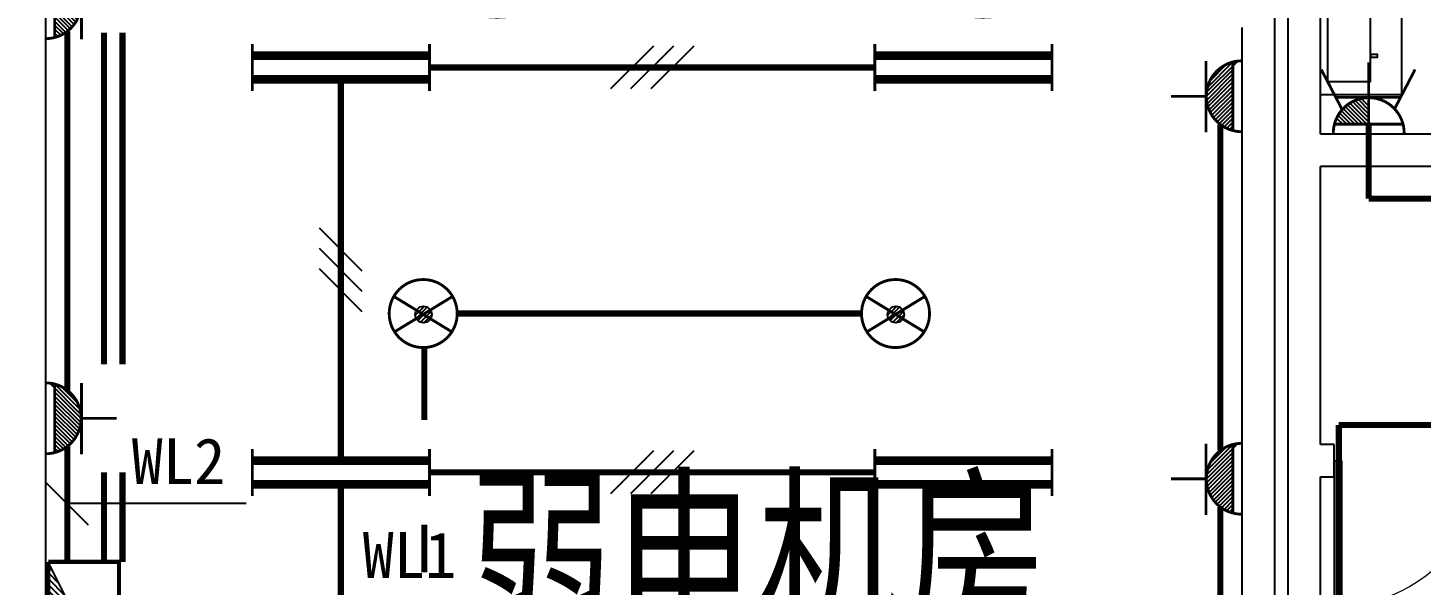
# Model space of a CAD drawing. Header units: millimetres. Extents: x -633009578 to 5705885, y -633235091 to 2571734.
# Drawn here: x 2892207 to 2902530, y 2064013 to 2068141 of the extents above; entities that cross this region are included whole.
import ezdxf

# ---------------------------------------------------------------- set-up
doc = ezdxf.new("R2010")
doc.units = ezdxf.units.MM
doc.header["$LTSCALE"] = 1000
doc.header["$MEASUREMENT"] = 0
doc.layers.get('0').update_dxf_attribs({"color": 9})
for name, color, linetype in [('3T_WOOD', 21, 'Continuous'), ('A-DOOR(门）', 4, 'Continuous'), ('A-LVTY(厨卫)', 8, 'Continuous'), ('A-TEXT(房间)', 243, 'Continuous'), ('A-WALL(墙)', 255, 'Continuous'), ('DIM_MODI', 6, 'Continuous'), ('电-强电平面-标注', 3, 'Continuous'), ('电-强电平面-线缆', 3, 'Continuous'), ('电-桥架', 4, 'Continuous'), ('设备-动力', 3, 'Continuous'), ('设备-插座', 3, 'Continuous'), ('设备-照明', 3, 'Continuous')]:
    doc.layers.add(name, color=color, linetype=linetype)
doc.styles.add('_TCH', font='simhei.ttf', dxfattribs={"width": 0.75, "bigfont": 'hztxt.shx'})
doc.styles.add('ELEC-DIM', font='simhei.ttf')
doc.styles.add('IDQSTYLE', font='simhei.ttf', dxfattribs={"width": 0.707, "bigfont": 'hztxt.shx'})

# ---------------------------------------------------------------- blocks, each defined once
blk = doc.blocks.new('开水器aaa')
at = {"layer": 'A-LVTY(厨卫)'}
for points in [[(7453607.282514825, -191465.6006925891), (7454607.282514825, -191465.6006925891), (7454607.282514825, -192065.6006983465), (7453607.282514825, -192065.6006983465)], [(7454507.282514825, -191836.1650642345), (7454507.282514825, -191516.1650642345), (7453707.282514825, -191516.1650642345), (7453707.282514825, -191836.1650642345)], [(7453887.282514825, -191836.1650642345), (7453887.282514825, -191886.1650642345), (7453907.282514825, -191886.1650642345), (7453907.282514825, -191836.1650642345)], [(7454327.282514825, -191836.1650642345), (7454327.282514825, -191886.1650642345), (7454307.282514825, -191886.1650642345), (7454307.282514825, -191836.1650642345)]]:
    blk.add_lwpolyline(points, close=True, dxfattribs=at)
blk = doc.blocks.new('$DorLib2D$00000001')
for p, q in [((0.45, 0.9750000000000001), (0.5000000000000002, 0.9750000000000001)), ((0.45, 0), (0.45, 0.9750000000000001)), ((0.5, 0), (0.5, 0.9750000000000001)), ((0.5, 0), (0.45, 0))]:
    blk.add_line(p, q)
at = {"lineweight": 13}
blk.add_arc((0.475, 0), 0.975, 91.4692835813538, 180, dxfattribs=at)
blk = doc.blocks.new('9-29-1')
at = {"layer": 'A-WALL(墙)'}
for p, q in [((1236460.598288359, 1387077.11314359), (1236460.598288329, 1390982.113138146)), ((1245665.59828841, 1389257.113137863), (1245665.5982883, 1390982.113138146)), ((1245905.598288288, 1389377.113137867), (1245905.598288458, 1390982.113138146)), ((1245565.598288417, 1382357.113137866), (1245565.598288413, 1390287.113137871)), ((1245325.598288452, 1382357.113138136), (1245325.598288448, 1390167.11313803)), ((1248890.598288449, 1389377.113137867), (1245905.598288288, 1389377.113137867)), ((1245665.59828841, 1386957.113137863), (1245665.59828841, 1389257.113137863)), ((1245905.598288446, 1387077.113137973), (1245905.598288446, 1389137.113137863)), ((1249010.598288357, 1389137.113137863), (1245905.598288446, 1389137.113137863)), ((1236460.5982883, 1383297.113142631), (1236460.598288359, 1387077.11314359)), ((1246005.598288589, 1387077.113137896), (1245905.598288446, 1387077.113137973)), ((1246005.59828859, 1386837.113137981), (1246005.598288589, 1387077.113137896)), ((1245665.598288407, 1383007.113138146), (1245665.59828841, 1386957.113137863)), ((1245905.598288409, 1386837.113137968), (1246005.59828859, 1386837.113137981)), ((1245905.598288484, 1383007.113138146), (1245905.598288409, 1386837.113137968))]:
    blk.add_line(p, q, dxfattribs=at)
at = {"layer": 'DIM_MODI'}
blk.add_lwpolyline([(1235187.021176572, 1398297.696445105, 0, 450, 0.5), (1235187.021176572, 1395897.696445105, 0, 450, 0.5), (1235187.021176572, 1393047.696445105, 0, 450, 0.5), (1235187.021176572, 1391248.290834046, 0, 450, 0.5), (1237887.021176572, 1391248.290834046, 0, 450, 0.5), (1241487.021176572, 1391248.290834046, 0, 450, 0.5), (1245087.021176572, 1391248.290834046, 0, 450, 0.5), (1246774.624405961, 1391248.290834046, 0, 450, 0.5), (1246774.624405961, 1394398.290834046, 0, 450, 0.5), (1246774.624405961, 1397548.290834046, 0, 450, 0.5), (1246774.624405961, 1398297.696445105, 0, 450, 0.5), (1244374.624405961, 1398297.696445105, 0, 450, 0.5), (1241674.624405961, 1398297.696445105, 0, 450, 0.5), (1240174.624405961, 1398297.696445105, 0, 450, 0.5), (1238374.624405961, 1398297.696445105, 0, 450, 0.5)], format="xyseb", close=True, dxfattribs=at)
at = {"layer": 'A-DOOR(门）', "xscale": 1100, "yscale": 1100, "zscale": 1100, "rotation": 180}
blk.add_blockref('$DorLib2D$00000001', (1246555.598288423, 1386957.113137863), dxfattribs=at)
at = {"layer": 'A-LVTY(厨卫)', "rotation": 89.99999999999993}
blk.add_blockref('开水器aaa', (1054439.99759585, -6063940.169376969), dxfattribs=at)
at = {"layer": 'A-TEXT(房间)', "style": '_TCH', "width": 0.75}
blk.add_text('弱电机房', height=1050, dxfattribs=at).set_placement((1239586.597236926, 1385713.846269975))
blk = doc.blocks.new('*X123')
at = {"color": 0, "linetype": 'Continuous'}
for p, q in [((236.8433150387835, 319.9990725063215), (241.4210886051158, 324.5768460726538)), ((237.2675791074955, 319.9990725063215), (242.2655414724513, 324.9970348712774)), ((237.6918431762074, 319.9990725063215), (242.2655414724513, 324.5727708025654)), ((235.9947869013596, 319.9990725063215), (239.7240323302681, 323.7283179352299)), ((236.4190509700716, 319.9990725063215), (240.5725604676919, 324.1525820039419)), ((238.1161072449193, 319.9990725063215), (242.2655414724513, 324.1485067338535)), ((238.5403713136312, 319.9990725063215), (242.2655414724513, 323.7242426651416)), ((235.1462587639358, 319.9990725063215), (238.0269760554204, 322.8797897978061)), ((235.5705228326477, 319.9990725063215), (238.8755041928442, 323.304053866518)), ((238.9646353823431, 319.9990725063215), (242.2655414724513, 323.2999785964296)), ((239.3888994510551, 319.9990725063215), (242.2655414724513, 322.8757145277177)), ((233.8734665578, 319.9990725063215), (235.4813916431488, 321.6069975916703)), ((234.297730626512, 319.9990725063215), (236.3299197805727, 322.0312616603822)), ((234.7219946952239, 319.9990725063215), (237.1784479179965, 322.4555257290941)), ((239.813163519767, 319.9990725063215), (242.2655414724513, 322.4514504590058)), ((240.2374275884789, 319.9990725063215), (242.2655414724513, 322.0271863902939)), ((240.6616916571909, 319.9990725063215), (242.2655414724513, 321.6029223215819)), ((233.0249384203761, 319.9990725063215), (233.7843353683011, 320.7584694542464)), ((233.4492024890881, 319.9990725063215), (234.6328635057249, 321.1827335229584)), ((241.0859557259028, 319.9990725063215), (242.2655414724513, 321.17865825287)), ((241.5102197946147, 319.9990725063215), (242.2655414724513, 320.7543941841581)), ((232.6006743516642, 319.9990725063215), (232.9358072308772, 320.3342053855345)), ((241.9344838633266, 319.9990725063215), (242.2655414724513, 320.3301301154461))]:
    blk.add_line(p, q, dxfattribs=at)
blk = doc.blocks.new('HC000431')
at = {"color": 0, "linetype": 'Continuous'}
blk.add_line((5, 2.5), (-5, -2.5), dxfattribs=at)
at = {"color": 0, "linetype": 'Continuous', "const_width": 0.3}
for points in [[(5, 2.5), (-5, 2.5), (-5, -2.5)], [(-5, -2.5), (5, -2.5), (5, 2.5)]]:
    blk.add_lwpolyline(points, dxfattribs=at)
at = {"color": 0, "linetype": 'Continuous'}
blk.add_blockref('*X123', (-237.2655414724513, -322.4990725063215), dxfattribs=at)
at = {"color": 0, "style": 'IDQSTYLE', "width": 0.7}
blk.add_attdef('PSFHATT', (7.000000000000028, -2.5), '', height=2.5, dxfattribs=at)
blk = doc.blocks.new('HC000067')
at = {"color": 0, "linetype": 'Continuous'}
for points, const_width in [([(6.25, 0.8328412808464349), (-6.250000000000057, 0.8328412808464349)], 0.6), ([(-6.250000000000057, 1.65), (-6.250000000000057, -1.650000000000057)], 0.2), ([(6.25, 1.65), (6.25, -1.650000000000057)], 0.2), ([(6.25, -0.8328412808464352), (-6.250000000000057, -0.8328412808464352)], 0.6)]:
    blk.add_lwpolyline(points, dxfattribs=dict(at, const_width=const_width))
at = {"color": 0, "style": 'IDQSTYLE', "width": 0.7}
blk.add_attdef('PSFHATT', (8.25, -1.650000000000057), '', height=2.5, dxfattribs=at)
blk = doc.blocks.new('*X164')
at = {"color": 0, "linetype": 'Continuous'}
for p, q in [((159.595646846908, 156.7672197221619), (159.6233466819307, 156.7949195571846)), ((159.6640079704214, 156.5527381332005), (159.9061893944054, 156.7949195571846)), ((159.747532531186, 156.3534199814905), (160.18903210688, 156.7949195571846)), ((159.8446775338837, 156.1677222717137), (160.4718748193546, 156.7949195571846)), ((159.9544025265515, 155.9946045519069), (160.7547175318292, 156.7949195571846)), ((160.0760273856543, 155.833386698535), (161.0375602443038, 156.7949195571846)), ((160.2091522122192, 155.6836688126253), (161.3204029567785, 156.7949195571846)), ((160.3536147760518, 155.5452886639833), (161.6032456692531, 156.7949195571846)), ((160.5094741859558, 155.4183053614127), (161.8860883817277, 156.7949195571846)), ((160.6770167777584, 155.3030052407406), (162.1689310942023, 156.7949195571846)), ((160.8567856433337, 155.1999313938414), (162.451773806677, 156.7949195571846)), ((161.0496413096342, 155.1099443476672), (162.7346165191516, 156.7949195571846)), ((161.2568708631404, 155.0343311886988), (163.0174592316262, 156.7949195571846)), ((161.4803825063601, 154.9750001194438), (163.3003019441008, 156.7949195571846)), ((161.7230685552892, 154.9348434558983), (163.5831446565754, 156.7949195571846)), ((161.9895441276247, 154.9184763157592), (163.86598736905, 156.7949195571846)), ((162.2878715788766, 154.9339610545365), (164.4937876543064, 157.1398771299663)), ((162.6346011340941, 154.9978478972794), (164.4299008115636, 156.7931475747489)), ((163.0778250055067, 155.1582290562173), (164.2695196526256, 156.3499237033363))]:
    blk.add_line(p, q, dxfattribs=at)
blk = doc.blocks.new('HC000134')
at = {"color": 0, "linetype": 'Continuous', "const_width": 0.2}
blk.add_lwpolyline([(-2.5, 5, 0.198912367379654), (-1.767766952966213, 3.232233047033674, 0.1989123673796558), (-4.592273826913179e-16, 2.5, 0.1989123673796559), (1.767766952966213, 3.232233047033674, 0.1989123673796541), (2.5, 4.999999999999999)], format="xyb", dxfattribs=at)
for points in [[(-2.421006983541702, 4.37652170395188), (2.421006983541702, 4.37652170395188)], [(-2.549372027147456, 2.476391871554483), (2.483025305961291, 2.476391871554483)], [(0, 2.5), (0, 0)]]:
    blk.add_lwpolyline(points, dxfattribs=at)
at = {"color": 0, "linetype": 'Continuous'}
blk.add_blockref('*X164', (-162.0093508556101, -152.4183978532327), dxfattribs=at)
at = {"color": 0, "style": 'IDQSTYLE', "width": 0.7}
blk.add_attdef('PSFHATT', (4.500000010000001, 0), '', height=2.5, dxfattribs=at)
blk = doc.blocks.new('HC000140')
at = {"color": 0, "linetype": 'Continuous'}
for p, q in [((-2.263127864574926, 3.937807800545841), (-1.824413961169739, 4.376521703951141)), ((-2.166171642377776, 3.751921310268813), (-1.541571248695163, 4.376521703951141)), ((-2.056623188829235, 3.578627051342608), (-1.258728536220588, 4.376521703951141)), ((-1.935167161310801, 3.417240366386352), (-0.9758858237460117, 4.376521703951141)), ((-1.802207139847269, 3.267357675375195), (-0.6930431112714359, 4.376521703951141)), ((-1.657908623596541, 3.128813479151233), (-0.4102003987968601, 4.376521703951141)), ((-1.502215697701104, 3.001663692571981), (-0.1273576863222843, 4.376521703951141)), ((-1.334845464380123, 2.886191213418385), (0.1554850261527463, 4.376521703951141)), ((-1.155258892497841, 2.782935072826319), (0, 3.938193965324047)), ((-0.9626006818002679, 2.692750571049089), (0, 3.655351252849414)), ((-0.7555910368541845, 2.616917503520824), (0, 3.372508540374838)), ((-0.5323327753721969, 2.557333052527838), (0, 3.089665827900205))]:
    blk.add_line(p, q, dxfattribs=at)
at = {"color": 0, "linetype": 'Continuous', "const_width": 0.2}
blk.add_lwpolyline([(-2.5, 4.999999999999943, 0.198912367379654), (-1.767766952966212, 3.232233047033617, 0.1989123673796558), (-9.033165925335943e-16, 2.500000000000057, 0.1989123673796559), (1.767766952966213, 3.232233047033617, 0.1989123673796541), (2.5, 4.999999999999942)], format="xyb", dxfattribs=at)
for points in [[(-2.421006983541702, 4.376521703951141), (2.421006983541247, 4.376521703951141)], [(0, 2.47639187155454), (0, 4.306405978417899)], [(-1.873383483545695, 3.34457427723985), (-3.343165409372432, 0.5204621893545891)], [(1.826528887475433, 3.293016630655686), (3.269478132895074, 0.5204621893545891)], [(-2.325220651649488, 2.476391871554597), (2.25153337517213, 2.47639187155454)], [(0, 2.500000000000057), (0, 0)]]:
    blk.add_lwpolyline(points, dxfattribs=at)
at = {"color": 0, "style": 'IDQSTYLE', "width": 0.7}
blk.add_attdef('PSFHATT', (5.269478132895074, 0), '', height=2.5, dxfattribs=at)
blk = doc.blocks.new('*X159')
at = {"color": 0, "linetype": 'Continuous'}
for p, q in [((292.887994045295, 135.6274459094068), (293.516320533106, 136.2557723972178)), ((292.952224463849, 135.4088336154862), (293.7349328270265, 136.1915419786637)), ((292.9956283900541, 136.0179229666405), (293.1258434758722, 136.1481380524586)), ((293.0755886594741, 135.2493550986367), (293.8944113438761, 136.0681777830387)), ((293.2494900660814, 135.1404137927693), (294.0033526497434, 135.8942763764314)), ((293.4911899527468, 135.0992709669601), (294.0444954755525, 135.6525764897659))]:
    blk.add_line(p, q, dxfattribs=at)
blk = doc.blocks.new('HC000703')
at = {"color": 0, "linetype": 'Continuous', "const_width": 0.2000000000000002}
blk.add_lwpolyline([(-2.399999999999977, 0.05872925643336657, 1), (2.399999999999977, 0.05872925643336657, 1)], format="xyb", close=True, dxfattribs=at)
at = {"color": 0, "linetype": 'Continuous', "const_width": 0.2}
for points in [[(-2.074282131997677, 1.265938284269794), (2.022051310501354, -1.234061715730206)], [(2.074282131997734, 1.265938284269794), (-2.022051310501354, -1.234061715730206)]]:
    blk.add_lwpolyline(points, dxfattribs=at)
at = {"color": 0, "linetype": 'Continuous'}
blk.add_circle((0.02097265619840982, -0.0127996515010409), 0.5796574060804803, dxfattribs=at)
blk.add_arc((3.410605131648481e-12, 0.05872925643825511), 2.400000000004948, 224.6186283858651, 315.1351718326803, dxfattribs=at)
blk.add_blockref('*X159', (-293.4444389024706, -135.6911545353449), dxfattribs=at)
at = {"color": 0, "style": 'IDQSTYLE', "width": 0.7}
blk.add_attdef('PSFHATT', (4.400000009999977, -2.341270753566693), '', height=2.5, dxfattribs=at)

msp = doc.modelspace()

# ---------------------------------------------------------------- linework, layer by layer
at = {"layer": '电-强电平面-标注'}
for p, q in [((2896841.593057578, 2068006.951051782), (2896523.395006044, 2067688.753000249)), ((2896991.593057578, 2068006.951051782), (2896673.395006044, 2067688.753000249)), ((2897141.593057578, 2068006.951051782), (2896823.395006044, 2067688.753000249)), ((2894685.343057562, 2066338.753000249), (2894367.145006029, 2066656.951051783)), ((2894685.343057562, 2066188.753000249), (2894367.145006029, 2066506.951051783)), ((2894685.343057562, 2066038.753000249), (2894367.145006029, 2066356.951051783)), ((2896841.593057578, 2065006.951051782), (2896523.395006044, 2064688.753000249)), ((2896991.593057578, 2065006.951051782), (2896673.395006044, 2064688.753000249)), ((2897141.593057578, 2065006.951051782), (2896823.395006044, 2064688.753000249)), ((2892335.57882948, 2064778.586379477), (2892653.776881015, 2064460.388327945)), ((2892494.677855248, 2064619.487353711), (2892830.177855248, 2064619.487353711)), ((2892830.177855248, 2064619.487353711), (2893825.114564109, 2064619.487353711))]:
    msp.add_line(p, q, dxfattribs=at)
at = {"layer": '电-强电平面-线缆', "color": 1, "linetype": 'Continuous', "const_width": 45}
for points in [[(2892499.895743424, 2065457.293105091), (2892499.895743424, 2068115.738964472)], [(2892770.570013761, 2065649.016034781), (2892770.570011478, 2068105.516034781)], [(2892908.786052052, 2065649.016034781), (2892908.786049768, 2068105.516034781)], [(2895182.494031796, 2067847.852026016), (2898482.494031826, 2067847.852026016)], [(2894526.244031796, 2067760.403691527), (2894526.244031796, 2064935.300360505)], [(2901042.999633072, 2065010.818367413), (2901042.999633072, 2067424.924773379)], [(2902141.592320148, 2067427.481255845), (2902141.592320148, 2066877.01603476)], [(2903889.016464274, 2066877.01603476), (2902141.592320148, 2066877.01603476)], [(2895388.395743433, 2066025.182606685), (2898383.895743433, 2066025.182606685)], [(2895143.943314651, 2065235.300360512), (2895143.943314651, 2065773.295659487)], [(2901919.994031791, 2063723.60627001), (2901919.994031791, 2065198.900288438)], [(2901919.994031791, 2065198.900288438), (2902750.842475187, 2065198.900288438)], [(2892499.895743424, 2064186.577837352), (2892499.895743424, 2065040.738964472)], [(2892770.570015229, 2064185.762840066), (2892770.570014563, 2064849.016034781)], [(2892908.78605352, 2064185.762840066), (2892908.786052855, 2064849.016034781)], [(2895182.494031796, 2064847.852026016), (2898482.494031826, 2064847.852026016)], [(2894526.244031796, 2064760.403691527), (2894526.244031796, 2061935.300360505)], [(2901042.999633072, 2062193.318367413), (2901042.999633072, 2064591.213702151)], [(2895143.943314651, 2064107.803507692), (2895143.943314651, 2064460.403691534)]]:
    msp.add_lwpolyline(points, dxfattribs=at)

# ---------------------------------------------------------------- block references
at = {"layer": '3T_WOOD'}
msp.add_blockref('9-29-1', (1655879.395743424, 677977.51603476), dxfattribs=at)
at = {"layer": '电-桥架', "ltscale": 0.5, "xscale": 105, "yscale": 105, "zscale": 105, "rotation": 270}
msp.add_blockref('HC000431', (2892620.43551214, 2063660.762840066), dxfattribs=at)
at = {"layer": '设备-动力', "xscale": 105, "yscale": 105, "zscale": 105}
for p in [(2895136.395743433, 2066019.01603476), (2898635.895743433, 2066019.01603476)]:
    msp.add_blockref('HC000703', p, dxfattribs=at)
at = {"layer": '设备-插座', "yscale": 105, "zscale": 105}
for name, p, xscale, rotation in [('HC000134', (2892864.994031746, 2068324.016034781), 105, 90), ('HC000134', (2900675.895743502, 2067634.62710601), -105, 270), ('HC000140', (2902141.592320148, 2067887.01603476), -105, 180), ('HC000134', (2892864.994031746, 2065249.016034781), 105, 90), ('HC000134', (2900675.895743502, 2064801.016034781), -105, 270)]:
    msp.add_blockref(name, p, dxfattribs=dict(at, xscale=xscale, rotation=rotation))
at = {"layer": '设备-照明', "xscale": 105, "yscale": 105, "zscale": 105}
for p in [(2894526.244031796, 2067847.852026023), (2899138.744031826, 2067847.852026023), (2894526.244031796, 2064847.852026023), (2899138.744031826, 2064847.852026023)]:
    msp.add_blockref('HC000067', p, dxfattribs=at)

# ---------------------------------------------------------------- texts
at = {"layer": '电-强电平面-标注', "style": 'ELEC-DIM'}
for s, p in [('WL2', (2892976.380386893, 2064761.892417002)), ('WL1', (2894688.005823379, 2064066.915940624))]:
    msp.add_text(s, height=339.8734177215189, dxfattribs=at).set_placement(p)

doc.saveas('drawing.dxf')
